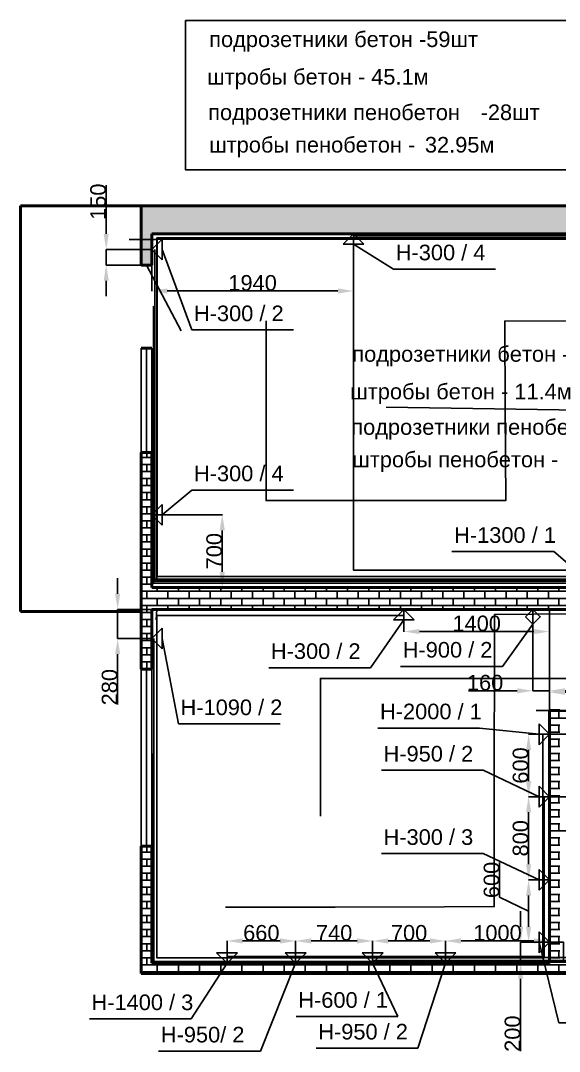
# Model space of a CAD drawing. Header units: millimetres. Extents: x 6972 to 37099, y -38555 to -11376.
# Drawn here: x 21343 to 26522, y -21561 to -11653 of the extents above; entities that cross this region are included whole.
import ezdxf

# ---------------------------------------------------------------- set-up
doc = ezdxf.new("R2010")
doc.units = ezdxf.units.MM
doc.linetypes.add('ACAD_ISO03W100', pattern=[30, 12, -18])
for name, color, linetype in [('CABEL_2', 11, 'Continuous'), ('CABEL_220', 10, 'Continuous'), ('CABEL_6', 131, 'Continuous'), ('CABEL_AUDIO', 50, 'Continuous'), ('CABEL_LED', 100, 'Continuous'), ('CABEL_SWITCH', 170, 'Continuous'), ('CABEL_UPS', 92, 'Continuous'), ('CABEL_WEB', 170, 'Continuous'), ('CABEL_ZONE_POTOLOK', 20, 'Continuous'), ('CABEL_ZONE_SWET', 240, 'Continuous'), ('Dimm_annot_ROZETKI', 210, 'Continuous'), ('door', 29, 'Continuous'), ('h', 51, 'Continuous'), ('ROZETKI', 240, 'Continuous'), ('unvis', 50, 'ACAD_ISO03W100'), ('windows', 170, 'Continuous')]:
    doc.layers.add(name, color=color, linetype=linetype)
doc.layers.add('walls', color=30, linetype='Continuous', lineweight=50)
doc.styles.get("Standard").update_dxf_attribs({"font": 'arial.ttf'})
doc.dimstyles.new('ISO-25', dxfattribs={"dimtxt": 150, "dimasz": 150, "dimexe": 1.25, "dimexo": 0.625, "dimtad": 1, "dimtxsty": 'Standard', "dimcen": 2.5, "dimadec": 0, "dimazin": 0, "dimtfac": 1, "dimtmove": 0, "dimatfit": 3, "dimfxl": 1, "dimarcsym": 0})

# ---------------------------------------------------------------- blocks, each defined once
blk = doc.blocks.new('Shtroba')
at = {"layer": 'ROZETKI'}
for p, q in [((0, 0), (-100, -100)), ((100, -100), (0, 0)), ((0, -100), (-100, -100)), ((0, -100), (100, -100))]:
    blk.add_line(p, q, dxfattribs=at)
blk = doc.blocks.new('*D112')
at = {"layer": 'Defpoints', "color": 0, "transparency": 16777216}
for p in [(22602.6, -13702.7), (24542.6, -13702.7), (24542.6, -14251.6)]:
    blk.add_point(p, dxfattribs=at)
at = {"layer": 'Dimm_annot_ROZETKI', "color": 0, "lineweight": -2, "transparency": 16777216}
for p, q in [((22602.6, -13703.3), (22602.6, -14252.9)), ((24542.6, -13703.3), (24542.6, -14252.9)), ((22752.6, -14251.6), (24392.6, -14251.6))]:
    blk.add_line(p, q, dxfattribs=at)
at = {"layer": 'Dimm_annot_ROZETKI', "color": 0, "transparency": 16777216}
for points in [[(22752.6, -14226.6), (22752.6, -14276.6), (22602.6, -14251.6)], [(24392.6, -14226.6), (24392.6, -14276.6), (24542.6, -14251.6)]]:
    blk.add_solid(points, dxfattribs=at)
at = {"layer": 'Dimm_annot_ROZETKI', "color": 0, "transparency": 16777216, "insert": (23572.6, -14174.4), "char_height": 150, "attachment_point": 5}
blk.add_mtext('1940', dxfattribs=at)
blk = doc.blocks.new('*D118')
at = {"layer": 'Defpoints', "color": 0, "transparency": 16777216}
for p in [(22602.6, -16402.7), (23281.2, -16402.7), (22602.6, -17102.7)]:
    blk.add_point(p, dxfattribs=at)
at = {"layer": 'Dimm_annot_ROZETKI', "color": 0, "lineweight": -2, "transparency": 16777216}
for p, q in [((22603.2, -16402.7), (23282.5, -16402.7)), ((23281.2, -16952.7), (23281.2, -16552.7)), ((22603.2, -17102.7), (23282.5, -17102.7))]:
    blk.add_line(p, q, dxfattribs=at)
at = {"layer": 'Dimm_annot_ROZETKI', "color": 0, "transparency": 16777216}
for points in [[(23256.2, -16552.7), (23306.2, -16552.7), (23281.2, -16402.7)], [(23256.2, -16952.7), (23306.2, -16952.7), (23281.2, -17102.7)]]:
    blk.add_solid(points, dxfattribs=at)
at = {"layer": 'Dimm_annot_ROZETKI', "color": 0, "transparency": 16777216, "insert": (23204, -16752.7), "char_height": 150, "attachment_point": 5, "rotation": 90}
blk.add_mtext('700', dxfattribs=at)
blk = doc.blocks.new('*D119')
at = {"layer": 'Defpoints', "color": 0, "transparency": 16777216}
for p in [(22165.2, -13852.7), (22602.6, -13852.7), (22602.6, -14002.7)]:
    blk.add_point(p, dxfattribs=at)
at = {"layer": 'Dimm_annot_ROZETKI', "color": 0, "lineweight": -2, "transparency": 16777216}
for p, q in [((22165.2, -13702.7), (22165.2, -13234.7)), ((22602, -13852.7), (22164, -13852.7)), ((22165.2, -14002.7), (22165.2, -13852.7)), ((22602, -14002.7), (22164, -14002.7)), ((22165.2, -14152.7), (22165.2, -14302.7))]:
    blk.add_line(p, q, dxfattribs=at)
at = {"layer": 'Dimm_annot_ROZETKI', "color": 0, "transparency": 16777216}
for points in [[(22140.2, -13702.7), (22190.2, -13702.7), (22165.2, -13852.7)], [(22140.2, -14152.7), (22190.2, -14152.7), (22165.2, -14002.7)]]:
    blk.add_solid(points, dxfattribs=at)
at = {"layer": 'Dimm_annot_ROZETKI', "color": 0, "transparency": 16777216, "insert": (22088, -13393.7), "char_height": 150, "attachment_point": 5, "rotation": 90}
blk.add_mtext('150', dxfattribs=at)
blk = doc.blocks.new('*D130')
at = {"layer": 'Defpoints', "color": 0, "transparency": 16777216}
for p in [(27826.6, -18108.8), (26426.6, -18282.7), (27826.6, -18282.7)]:
    blk.add_point(p, dxfattribs=at)
at = {"layer": 'Dimm_annot_ROZETKI', "color": 0, "lineweight": -2, "transparency": 16777216}
for p, q in [((26426.6, -18282.1), (26426.6, -18107.5)), ((26576.6, -18108.8), (27676.6, -18108.8)), ((27826.6, -18282.1), (27826.6, -18107.5))]:
    blk.add_line(p, q, dxfattribs=at)
at = {"layer": 'Dimm_annot_ROZETKI', "color": 0, "transparency": 16777216}
for points in [[(26576.6, -18083.8), (26576.6, -18133.8), (26426.6, -18108.8)], [(27676.6, -18083.8), (27676.6, -18133.8), (27826.6, -18108.8)]]:
    blk.add_solid(points, dxfattribs=at)
at = {"layer": 'Dimm_annot_ROZETKI', "color": 0, "transparency": 16777216, "insert": (27126.6, -18031.6), "char_height": 150, "attachment_point": 5}
blk.add_mtext('1400', dxfattribs=at)
blk = doc.blocks.new('*D134')
at = {"layer": 'Defpoints', "color": 0, "transparency": 16777216}
for p in [(25426.6, -20499.5), (25426.6, -20712.7), (26426.6, -20712.7)]:
    blk.add_point(p, dxfattribs=at)
at = {"layer": 'Dimm_annot_ROZETKI', "color": 0, "lineweight": -2, "transparency": 16777216}
for p, q in [((25426.6, -20712.1), (25426.6, -20498.2)), ((26276.6, -20499.5), (25576.6, -20499.5)), ((26426.6, -20712.1), (26426.6, -20498.2))]:
    blk.add_line(p, q, dxfattribs=at)
at = {"layer": 'Dimm_annot_ROZETKI', "color": 0, "transparency": 16777216}
for points in [[(25576.6, -20474.5), (25576.6, -20524.5), (25426.6, -20499.5)], [(26276.6, -20474.5), (26276.6, -20524.5), (26426.6, -20499.5)]]:
    blk.add_solid(points, dxfattribs=at)
at = {"layer": 'Dimm_annot_ROZETKI', "color": 0, "transparency": 16777216, "insert": (25926.6, -20422.3), "char_height": 150, "attachment_point": 5}
blk.add_mtext('1000', dxfattribs=at)
blk = doc.blocks.new('*D135')
at = {"layer": 'Defpoints', "color": 0, "transparency": 16777216}
for p in [(24726.6, -20499.5), (24726.6, -20712.7), (25426.6, -20712.7)]:
    blk.add_point(p, dxfattribs=at)
at = {"layer": 'Dimm_annot_ROZETKI', "color": 0, "lineweight": -2, "transparency": 16777216}
for p, q in [((24726.6, -20712.1), (24726.6, -20498.2)), ((25276.6, -20499.5), (24876.6, -20499.5)), ((25426.6, -20712.1), (25426.6, -20498.2))]:
    blk.add_line(p, q, dxfattribs=at)
at = {"layer": 'Dimm_annot_ROZETKI', "color": 0, "transparency": 16777216}
for points in [[(24876.6, -20474.5), (24876.6, -20524.5), (24726.6, -20499.5)], [(25276.6, -20474.5), (25276.6, -20524.5), (25426.6, -20499.5)]]:
    blk.add_solid(points, dxfattribs=at)
at = {"layer": 'Dimm_annot_ROZETKI', "color": 0, "transparency": 16777216, "insert": (25076.6, -20422.3), "char_height": 150, "attachment_point": 5}
blk.add_mtext('700', dxfattribs=at)
blk = doc.blocks.new('*D136')
at = {"layer": 'Defpoints', "color": 0, "transparency": 16777216}
for p in [(23986.6, -20499.5), (23986.6, -20712.7), (24726.6, -20712.7)]:
    blk.add_point(p, dxfattribs=at)
at = {"layer": 'Dimm_annot_ROZETKI', "color": 0, "lineweight": -2, "transparency": 16777216}
for p, q in [((23986.6, -20712.1), (23986.6, -20498.2)), ((24576.6, -20499.5), (24136.6, -20499.5)), ((24726.6, -20712.1), (24726.6, -20498.2))]:
    blk.add_line(p, q, dxfattribs=at)
at = {"layer": 'Dimm_annot_ROZETKI', "color": 0, "transparency": 16777216}
for points in [[(24136.6, -20474.5), (24136.6, -20524.5), (23986.6, -20499.5)], [(24576.6, -20474.5), (24576.6, -20524.5), (24726.6, -20499.5)]]:
    blk.add_solid(points, dxfattribs=at)
at = {"layer": 'Dimm_annot_ROZETKI', "color": 0, "transparency": 16777216, "insert": (24356.6, -20422.3), "char_height": 150, "attachment_point": 5}
blk.add_mtext('740', dxfattribs=at)
blk = doc.blocks.new('*D137')
at = {"layer": 'Defpoints', "color": 0, "transparency": 16777216}
for p in [(23326.6, -20499.5), (23326.6, -20712.7), (23986.6, -20712.7)]:
    blk.add_point(p, dxfattribs=at)
at = {"layer": 'Dimm_annot_ROZETKI', "color": 0, "lineweight": -2, "transparency": 16777216}
for p, q in [((23326.6, -20712.1), (23326.6, -20498.2)), ((23836.6, -20499.5), (23476.6, -20499.5)), ((23986.6, -20712.1), (23986.6, -20498.2))]:
    blk.add_line(p, q, dxfattribs=at)
at = {"layer": 'Dimm_annot_ROZETKI', "color": 0, "transparency": 16777216}
for points in [[(23476.6, -20474.5), (23476.6, -20524.5), (23326.6, -20499.5)], [(23836.6, -20474.5), (23836.6, -20524.5), (23986.6, -20499.5)]]:
    blk.add_solid(points, dxfattribs=at)
at = {"layer": 'Dimm_annot_ROZETKI', "color": 0, "transparency": 16777216, "insert": (23656.6, -20422.3), "char_height": 150, "attachment_point": 5}
blk.add_mtext('660', dxfattribs=at)
blk = doc.blocks.new('*D138')
at = {"layer": 'Defpoints', "color": 0, "transparency": 16777216}
for p in [(26148.8, -20512.7), (26426.6, -20512.7), (26426.6, -20712.7)]:
    blk.add_point(p, dxfattribs=at)
at = {"layer": 'Dimm_annot_ROZETKI', "color": 0, "lineweight": -2, "transparency": 16777216}
for p, q in [((26148.8, -20362.7), (26148.8, -20212.7)), ((26426, -20512.7), (26147.5, -20512.7)), ((26148.8, -20512.7), (26148.8, -20712.7)), ((26426, -20712.7), (26147.5, -20712.7)), ((26148.8, -20862.7), (26148.8, -21558.1))]:
    blk.add_line(p, q, dxfattribs=at)
at = {"layer": 'Dimm_annot_ROZETKI', "color": 0, "transparency": 16777216}
for points in [[(26123.8, -20362.7), (26173.8, -20362.7), (26148.8, -20512.7)], [(26123.8, -20862.7), (26173.8, -20862.7), (26148.8, -20712.7)]]:
    blk.add_solid(points, dxfattribs=at)
at = {"layer": 'Dimm_annot_ROZETKI', "color": 0, "transparency": 16777216, "insert": (26071.6, -21390.7), "char_height": 150, "attachment_point": 5, "rotation": 90}
blk.add_mtext('200', dxfattribs=at)
blk = doc.blocks.new('*D139')
at = {"layer": 'Defpoints', "color": 0, "transparency": 16777216}
for p in [(26226, -19912.7), (26426.6, -19912.7), (26426.6, -20512.7)]:
    blk.add_point(p, dxfattribs=at)
at = {"layer": 'Dimm_annot_ROZETKI', "color": 0, "lineweight": -2, "transparency": 16777216}
for p, q in [((25947.3, -20079.7), (25947.3, -19746.7)), ((26426, -19912.7), (26224.7, -19912.7)), ((26226, -20212.7), (25947.3, -20079.7)), ((26226, -20362.7), (26226, -20062.7)), ((26426, -20512.7), (26224.7, -20512.7))]:
    blk.add_line(p, q, dxfattribs=at)
at = {"layer": 'Dimm_annot_ROZETKI', "color": 0, "transparency": 16777216}
for points in [[(26201, -20062.7), (26251, -20062.7), (26226, -19912.7)], [(26201, -20362.7), (26251, -20362.7), (26226, -20512.7)]]:
    blk.add_solid(points, dxfattribs=at)
at = {"layer": 'Dimm_annot_ROZETKI', "color": 0, "transparency": 16777216, "insert": (25870.1, -19913.2), "char_height": 150, "attachment_point": 5, "rotation": 90}
blk.add_mtext('600', dxfattribs=at)
blk = doc.blocks.new('*D140')
at = {"layer": 'Defpoints', "color": 0, "transparency": 16777216}
for p in [(26226, -19112.7), (26426.6, -19112.7), (26426.6, -19912.7)]:
    blk.add_point(p, dxfattribs=at)
at = {"layer": 'Dimm_annot_ROZETKI', "color": 0, "lineweight": -2, "transparency": 16777216}
for p, q in [((26426, -19112.7), (26224.7, -19112.7)), ((26226, -19762.7), (26226, -19262.7)), ((26426, -19912.7), (26224.7, -19912.7))]:
    blk.add_line(p, q, dxfattribs=at)
at = {"layer": 'Dimm_annot_ROZETKI', "color": 0, "transparency": 16777216}
for points in [[(26201, -19262.7), (26251, -19262.7), (26226, -19112.7)], [(26201, -19762.7), (26251, -19762.7), (26226, -19912.7)]]:
    blk.add_solid(points, dxfattribs=at)
at = {"layer": 'Dimm_annot_ROZETKI', "color": 0, "transparency": 16777216, "insert": (26148.8, -19512.7), "char_height": 150, "attachment_point": 5, "rotation": 90}
blk.add_mtext('800', dxfattribs=at)
blk = doc.blocks.new('*D141')
at = {"layer": 'Defpoints', "color": 0, "transparency": 16777216}
for p in [(26226, -18512.7), (26426.6, -18512.7), (26426.6, -19112.7)]:
    blk.add_point(p, dxfattribs=at)
at = {"layer": 'Dimm_annot_ROZETKI', "color": 0, "lineweight": -2, "transparency": 16777216}
for p, q in [((26426, -18512.7), (26224.7, -18512.7)), ((26226, -18962.7), (26226, -18662.7)), ((26426, -19112.7), (26224.7, -19112.7))]:
    blk.add_line(p, q, dxfattribs=at)
at = {"layer": 'Dimm_annot_ROZETKI', "color": 0, "transparency": 16777216}
for points in [[(26201, -18662.7), (26251, -18662.7), (26226, -18512.7)], [(26201, -18962.7), (26251, -18962.7), (26226, -19112.7)]]:
    blk.add_solid(points, dxfattribs=at)
at = {"layer": 'Dimm_annot_ROZETKI', "color": 0, "transparency": 16777216, "insert": (26148.8, -18812.7), "char_height": 150, "attachment_point": 5, "rotation": 90}
blk.add_mtext('600', dxfattribs=at)
blk = doc.blocks.new('*D142')
at = {"layer": 'Defpoints', "color": 0, "transparency": 16777216}
for p in [(22602.6, -17312.7), (22275.5, -17592.7), (22602.6, -17592.7)]:
    blk.add_point(p, dxfattribs=at)
at = {"layer": 'Dimm_annot_ROZETKI', "color": 0, "lineweight": -2, "transparency": 16777216}
for p, q in [((22275.5, -17162.7), (22275.5, -17012.7)), ((22602, -17312.7), (22274.3, -17312.7)), ((22275.5, -17312.7), (22275.5, -17592.7)), ((22602, -17592.7), (22274.3, -17592.7)), ((22275.5, -17742.7), (22275.5, -18227.4))]:
    blk.add_line(p, q, dxfattribs=at)
at = {"layer": 'Dimm_annot_ROZETKI', "color": 0, "transparency": 16777216}
for points in [[(22250.5, -17162.7), (22300.5, -17162.7), (22275.5, -17312.7)], [(22250.5, -17742.7), (22300.5, -17742.7), (22275.5, -17592.7)]]:
    blk.add_solid(points, dxfattribs=at)
at = {"layer": 'Dimm_annot_ROZETKI', "color": 0, "transparency": 16777216, "insert": (22198.3, -18060.1), "char_height": 150, "attachment_point": 5, "rotation": 90}
blk.add_mtext('280', dxfattribs=at)
blk = doc.blocks.new('*D143')
at = {"layer": 'Defpoints', "color": 0, "transparency": 16777216}
for p in [(26266.6, -17312.7), (26426.6, -17312.7), (26266.6, -18095)]:
    blk.add_point(p, dxfattribs=at)
at = {"layer": 'Dimm_annot_ROZETKI', "color": 0, "lineweight": -2, "transparency": 16777216}
for p, q in [((26266.6, -17313.3), (26266.6, -18096.2)), ((26426.6, -17313.3), (26426.6, -18096.2)), ((26116.6, -18095), (25648.6, -18095)), ((26426.6, -18095), (26266.6, -18095)), ((26576.6, -18095), (26726.6, -18095))]:
    blk.add_line(p, q, dxfattribs=at)
at = {"layer": 'Dimm_annot_ROZETKI', "color": 0, "transparency": 16777216}
for points in [[(26116.6, -18070), (26116.6, -18120), (26266.6, -18095)], [(26576.6, -18070), (26576.6, -18120), (26426.6, -18095)]]:
    blk.add_solid(points, dxfattribs=at)
at = {"layer": 'Dimm_annot_ROZETKI', "color": 0, "transparency": 16777216, "insert": (25807.6, -18017.8), "char_height": 150, "attachment_point": 5}
blk.add_mtext('160', dxfattribs=at)
blk = doc.blocks.new('*D144')
at = {"layer": 'Defpoints', "color": 0, "transparency": 16777216}
for p in [(25026.6, -17312.7), (26426.6, -17312.7), (25026.6, -17525.4)]:
    blk.add_point(p, dxfattribs=at)
at = {"layer": 'Dimm_annot_ROZETKI', "color": 0, "lineweight": -2, "transparency": 16777216}
for p, q in [((25026.6, -17313.3), (25026.6, -17526.6)), ((26426.6, -17313.3), (26426.6, -17526.6)), ((26276.6, -17525.4), (25176.6, -17525.4))]:
    blk.add_line(p, q, dxfattribs=at)
at = {"layer": 'Dimm_annot_ROZETKI', "color": 0, "transparency": 16777216}
for points in [[(25176.6, -17500.4), (25176.6, -17550.4), (25026.6, -17525.4)], [(26276.6, -17500.4), (26276.6, -17550.4), (26426.6, -17525.4)]]:
    blk.add_solid(points, dxfattribs=at)
at = {"layer": 'Dimm_annot_ROZETKI', "color": 0, "transparency": 16777216, "insert": (25726.6, -17448.2), "char_height": 150, "attachment_point": 5}
blk.add_mtext('1400', dxfattribs=at)

msp = doc.modelspace()

# ---------------------------------------------------------------- hatches: boundary and pattern name
at = {"layer": 'h'}
h = msp.add_hatch(dxfattribs=at)
h.set_pattern_fill('AR-BRSTD', color=256)
h.paths.add_polyline_path([(29586.618, -13702.697), (31776.618, -13702.697), (31776.618, -15502.697), (31276.618, -15502.697), (31276.618, -15602.697), (31776.618, -15602.697), (31776.618, -15982.697), (31876.618, -15982.697), (31876.618, -14962.697), (32296.618, -14962.697), (32296.618, -13702.697), (36876.618, -13702.697), (36876.618, -14552.697), (36976.618, -14552.697), (36976.618, -13432.697), (22502.618, -13432.697), (22502.618, -14002.697), (22602.618, -14002.697), (22602.618, -13702.697), (29386.618, -13702.697), (29386.618, -15892.697), (29586.618, -15892.697), (29586.618, -15602.697), (30456.618, -15602.697), (30456.618, -15502.697), (29586.618, -15502.697)])
h.paths.add_polyline_path([(31876.618, -14860.697), (31876.618, -13702.697), (32196.618, -13702.697), (32196.618, -14860.697)], flags=16)
h = msp.add_hatch(dxfattribs=at)
h.set_pattern_fill('AR-BRSTD', color=256)
h.paths.add_polyline_path([(29586.618, -17102.697), (22602.618, -17102.697), (22602.618, -15802.697), (22502.618, -15802.697), (22502.618, -17887.697), (22602.618, -17887.697), (22602.618, -17312.697), (27286.618, -17312.697), (29586.618, -17312.697)])
h = msp.add_hatch(dxfattribs=at)
h.set_pattern_fill('AR-BRSTD', color=256)
h.paths.add_polyline_path([(29586.618, -19112.697), (29386.618, -19112.697), (29386.618, -20712.697), (27286.618, -20712.697), (27286.618, -19382.697), (26526.618, -19382.697), (26526.618, -18382.697), (28750.547, -18382.697), (28821.095, -18453.245), (28891.806, -18382.534), (28791.969, -18282.697), (26526.618, -18282.697), (26426.618, -18282.697), (26426.618, -19382.697), (26426.618, -20712.697), (22602.618, -20712.697), (22602.618, -19587.697), (22502.618, -19587.697), (22502.618, -20812.697), (27286.618, -20812.697), (29586.618, -20812.697)])
h.paths.add_polyline_path([(27186.618, -20712.697), (26526.618, -20712.697), (26526.618, -19482.697), (27186.618, -19482.697)], flags=16)

# ---------------------------------------------------------------- linework, layer by layer
at = {"layer": 'CABEL_2'}
for points in [[(29586.618, -19692.697), (31386.618, -19692.697), (31386.618, -17102.697), (31776.618, -17102.697), (31776.618, -15602.697), (29586.618, -15602.697), (29586.618, -17312.697), (26526.618, -17312.697), (26426.618, -17312.697), (26426.618, -18282.697), (28791.969, -18282.697), (29586.618, -19077.346), (29586.618, -19692.697)], [(31386.618, -19652.082), (29355.673, -19652.082), (29355.673, -20702.839), (22617.032, -20702.839), (22617.032, -18696.862)]]:
    msp.add_lwpolyline(points, dxfattribs=at)
at = {"layer": 'CABEL_220'}
for points in [[(31216.147, -19503.032), (29660.508, -19503.032), (29660.508, -17065.982), (27286.618, -17065.982), (27286.618, -17030.455), (29351.263, -17030.455), (29351.263, -14702.697), (29351.263, -13752.697), (28436.618, -13752.697), (24542.618, -13752.697), (22652.618, -13752.697), (22652.618, -13852.697), (22652.618, -16402.697)], [(25026.618, -17370.001), (22652.618, -17370.001), (22652.618, -20662.697), (26376.618, -20662.697), (26376.618, -19112.697), (31330.058, -19112.697), (31330.058, -19503.032)], [(23326.618, -20647.555), (26362.189, -20647.555), (26362.189, -18512.697), (26614.699, -18512.697), (26614.699, -19087.671), (31357.482, -19087.671), (31357.482, -19503.032)], [(24726.618, -20685.893), (29364.752, -20685.893), (29364.752, -19630.797), (31330.058, -19630.797)]]:
    msp.add_lwpolyline(points, dxfattribs=at)
at = {"layer": 'CABEL_6'}
for points in [[(31308.131, -19561.416), (29634.914, -19561.416), (29634.914, -17041.603), (22632.734, -17041.603), (22632.734, -13852.697)], [(31334.286, -19601.979), (29608.294, -19601.979), (29608.294, -17060.914), (22618.751, -17060.914), (22618.751, -14397.9)], [(31360.29, -19668.513), (29371.732, -19668.513), (29371.732, -20697.291), (22622.195, -20697.291), (22622.195, -17592.697)], [(31334.286, -19648.655), (29357.376, -19648.655), (29357.376, -20703.446), (22613.605, -20703.446), (22613.605, -18737.697)]]:
    msp.add_lwpolyline(points, dxfattribs=at)
at = {"layer": 'CABEL_AUDIO'}
msp.add_lwpolyline([(27264.919, -17102.697), (27264.919, -13722.657), (24542.618, -13722.657)], dxfattribs=at)
at = {"layer": 'CABEL_LED', "ltscale": 25}
for points in [[(22646.38, -17414.306), (22652.618, -17312.697), (31554.325, -17312.697), (31554.325, -19469.811)], [(26299.985, -18282.697), (28791.969, -18282.697), (29586.618, -19077.346), (29623.17, -19113.899), (29623.17, -19652.77), (31533.559, -19652.77)]]:
    msp.add_lwpolyline(points, dxfattribs=at)
at = {"layer": 'CABEL_SWITCH', "ltscale": 25}
msp.add_lwpolyline([(26229.989, -17312.697), (31571.618, -17312.697), (31571.618, -19489.287), (31442.797, -19489.287)], dxfattribs=at)
at = {"layer": 'CABEL_UPS'}
for points in [[(31326.867, -19595.334), (29614.524, -19595.334), (29614.524, -17030.94), (27286.618, -17030.94), (26756.618, -17030.94), (22652.618, -17030.94), (22652.618, -16402.697), (22652.618, -13740.992), (24542.618, -13740.992), (28436.618, -13740.992)], [(31326.867, -19621.996), (29288.988, -19621.996), (29288.988, -20659.252), (26361.062, -20659.252), (26361.062, -20512.697)]]:
    msp.add_lwpolyline(points, dxfattribs=at)
at = {"layer": 'CABEL_WEB'}
for points in [[(22387.453, -13757.295), (22654.662, -13757.295), (22654.662, -16997.478), (29690.354, -16997.478), (29690.354, -19531.757), (31287.723, -19531.757)], [(24542.618, -13763.058), (24542.618, -16935.996), (29830.425, -16935.996), (29830.425, -19466.783), (31287.723, -19466.783)], [(22624.144, -16402.697), (22624.144, -17022.151), (29661.452, -17022.151), (29661.452, -19563.183), (31287.723, -19563.183)], [(26351.618, -20511.969), (26561.575, -20511.969), (26561.575, -20686.679), (29369.615, -20686.679), (29369.615, -19580.213), (31287.723, -19580.213)]]:
    msp.add_lwpolyline(points, dxfattribs=at)
at = {"layer": 'CABEL_ZONE_POTOLOK', "ltscale": 25}
for points in [[(23702.618, -14539.697), (23702.618, -15402.697), (23702.618, -16266.044), (26006.104, -16266.76), (26000.725, -15402.697), (25997.601, -14539.697), (28286.665, -14542.768), (28286.665, -15403.041), (28286.665, -16269.115), (31498.969, -16269.115), (31498.969, -19469.811)], [(23312.923, -20173.504), (24365.495, -20173.551), (25415.867, -20171.248), (25895.547, -20169.853), (25893.244, -19851.222), (25895.547, -18800.414), (25897.739, -17800.424), (25897.739, -17362.499), (31554.325, -17312.697), (31553.744, -19499.479)]]:
    msp.add_lwpolyline(points, dxfattribs=at)
at = {"layer": 'CABEL_ZONE_SWET', "ltscale": 25}
for points in [[(24857.725, -15369.885), (27143.618, -15402.697), (29386.618, -15434.894), (31546.731, -15434.894), (31546.731, -19469.685)], [(24224.618, -19300.197), (24224.618, -17975.197), (31475.644, -17975.197), (31476.263, -19469.811)]]:
    msp.add_lwpolyline(points, dxfattribs=at)
at = {"layer": 'Dimm_annot_ROZETKI'}
for p, q in [((22987.967, -14625.832), (22702.618, -13852.697)), ((24928.026, -14040.755), (24542.618, -13802.697)), ((24928.026, -14040.755), (25906.829, -14040.755)), ((22987.967, -14625.832), (23966.771, -14625.832)), ((22987.967, -16164.758), (22702.618, -16402.697)), ((22987.967, -16164.758), (23966.771, -16164.758)), ((25488.884, -16756.669), (26467.688, -16756.669)), ((26467.688, -16756.669), (26756.618, -17002.697)), ((24706.349, -17872.751), (25026.618, -17412.697)), ((25973.818, -17859.892), (26266.618, -17454.119)), ((22858.976, -18412.82), (22702.618, -17592.697)), ((23727.545, -17872.751), (24706.349, -17872.751)), ((24995.014, -17859.892), (25973.818, -17859.892)), ((22858.976, -18412.82), (23837.779, -18412.82)), ((24776.587, -18452.87), (25755.391, -18452.87)), ((25755.391, -18452.87), (26326.618, -18512.697)), ((24810.467, -18858.924), (25789.271, -18858.924)), ((25789.271, -18858.924), (26326.618, -19112.697)), ((24810.467, -19660.19), (25789.271, -19660.19)), ((25789.271, -19660.19), (26326.618, -19912.697)), ((26516.8, -21287.727), (26326.618, -20512.697)), ((22982.014, -21248.606), (23326.618, -20712.697)), ((23648.318, -21558.956), (23986.618, -20712.697)), ((24969.682, -21225.918), (24726.618, -20712.697)), ((25161.617, -21530.742), (25426.618, -20712.697)), ((22003.21, -21248.606), (22982.014, -21248.606)), ((23990.878, -21225.918), (24969.682, -21225.918)), ((26516.8, -21287.727), (27495.604, -21287.727)), ((22669.514, -21558.956), (23648.318, -21558.956)), ((24182.813, -21530.742), (25161.617, -21530.742))]:
    msp.add_line(p, q, dxfattribs=at)
msp.add_lwpolyline([(22928.671, -11652.579), (26601.08, -11652.579), (26601.08, -13087.745), (22928.671, -13087.745)], close=True, dxfattribs=at)
at = {"layer": 'door'}
msp.add_line((22552.618, -14002.697), (22886.626, -14633.312), dxfattribs=at)
at = {"layer": 'ROZETKI'}
msp.add_lwpolyline([(26195.907, -17383.408), (26266.618, -17312.697), (26337.329, -17383.408), (26266.618, -17454.119)], close=True, dxfattribs=at)
at = {"layer": 'unvis'}
msp.add_line((26426.618, -18282.697), (26426.618, -17312.697), dxfattribs=at)
at = {"layer": 'walls'}
for p, q in [((22502.618, -13432.697), (21342.618, -13432.697)), ((21342.618, -13432.697), (21342.618, -17332.697)), ((22502.618, -13432.697), (36976.618, -13432.697)), ((22502.618, -14002.697), (22502.618, -13432.697)), ((22602.618, -13702.697), (29386.618, -13702.697)), ((22602.618, -14002.697), (22602.618, -13702.697)), ((22602.618, -14002.697), (22502.618, -14002.697)), ((22502.618, -14802.697), (22602.618, -14802.697)), ((22502.618, -15802.697), (22602.618, -15802.697)), ((22502.618, -17887.697), (22502.618, -15802.697)), ((22602.618, -17102.697), (22602.618, -15802.697)), ((29586.618, -17102.697), (22602.618, -17102.697)), ((21342.618, -17332.697), (22502.618, -17332.697)), ((22602.618, -17312.697), (27286.618, -17312.697)), ((22602.618, -17887.697), (22602.618, -17312.697)), ((22602.618, -17887.697), (22502.618, -17887.697)), ((26426.618, -19382.697), (26426.618, -18282.697)), ((26526.618, -18282.697), (26426.618, -18282.697)), ((26426.618, -20712.697), (26426.618, -19382.697)), ((22502.618, -20812.697), (22502.618, -19587.697)), ((22602.618, -19587.697), (22502.618, -19587.697)), ((22602.618, -20712.697), (22602.618, -19587.697)), ((26426.618, -20712.697), (22602.618, -20712.697)), ((27286.618, -20812.697), (22502.618, -20812.697))]:
    msp.add_line(p, q, dxfattribs=at)
at = {"layer": 'windows'}
for p, q in [((22502.618, -15802.697), (22502.618, -14802.697)), ((22552.618, -15802.697), (22552.618, -14802.697)), ((22602.618, -14802.697), (22602.618, -15802.697)), ((22502.618, -19587.697), (22502.618, -17887.697)), ((22552.618, -17887.697), (22552.618, -19587.697)), ((22602.618, -17887.697), (22602.618, -19587.697))]:
    msp.add_line(p, q, dxfattribs=at)

# ---------------------------------------------------------------- block references
at = {"layer": 'ROZETKI'}
for p, rotation in [((22602.618, -13852.697), 90), ((22602.618, -16402.697), 90), ((22602.618, -17592.697), 90), ((26426.618, -18512.697), 270), ((26426.618, -19112.697), 270), ((26426.618, -19912.697), 270), ((26426.618, -20512.697), 270), ((23326.618, -20712.697), 180), ((23986.618, -20712.697), 180), ((24726.618, -20712.697), 180), ((25426.618, -20712.697), 180)]:
    msp.add_blockref('Shtroba', p, dxfattribs=dict(at, rotation=rotation))
for p in [(24542.618, -13702.697), (25026.618, -17312.697)]:
    msp.add_blockref('Shtroba', p, dxfattribs=at)

# ---------------------------------------------------------------- texts
at = {"layer": 'Dimm_annot_ROZETKI', "char_height": 150, "attachment_point": 1}
for s, width, heights, insert in [('подрозетники бетон -59шт', 2635.14245, [279.456], (23155.523, -11756.526)), ('штробы бетон - 45.1м', 2727.66292, [223.925], (23136.004, -12117.378)), ('H-300 / 4', 1317.60537, [0], (24949.007, -13806.617)), ('H-300 / 2', 1317.60537, [0], (23008.948, -14391.693)), ('подрозетники бетон -23шт', 2635.14245, [279.456], (24531.436, -14781.804)), ('штробы бетон - 11.4м', 2727.66292, [223.925], (24511.917, -15142.656)), ('H-300 / 4', 1317.60537, [0], (23008.948, -15930.619)), ('H-1300 / 1', 1317.60537, [0], (25509.865, -16522.531)), ('H-300 / 2', 1317.60537, [0], (23748.526, -17638.613)), ('H-900 / 2', 1317.60537, [0], (25015.995, -17625.754)), ('H-1090 / 2', 1317.60537, [0], (22879.957, -18178.681)), ('H-2000 / 1', 1317.60537, [0], (24797.568, -18218.731)), ('H-950 / 2', 1317.60537, [0], (24831.448, -18624.786)), ('H-300 / 3', 1317.60537, [0], (24831.448, -19426.052)), ('H-600 / 1', 1317.60537, [0], (24011.859, -20991.78)), ('H-1400 / 3', 1317.60537, [0], (22024.191, -21014.468)), ('H-950 / 2', 1317.60537, [0], (24203.794, -21296.604)), ('H-950/ 2', 1317.60537, [0], (22690.495, -21324.818))]:
    msp.add_mtext_dynamic_manual_height_columns(s, width=width, gutter_width=12.5, heights=heights, dxfattribs=dict(at, insert=insert))
at = {"layer": 'Dimm_annot_ROZETKI'}
note = msp.add_mtext_dynamic_manual_height_columns('подрозетники пенобетон ', width=2605.86399, gutter_width=12.5, heights=[295.901, 0], dxfattribs=dict(at, insert=(23145.763, -12458.725), char_height=150, attachment_point=1))
for column, words in zip(note.columns.linked_columns, ['-28шт']):
    column.text = words
note = msp.add_mtext_dynamic_manual_height_columns('штробы пенобетон - ', width=2060.89153, gutter_width=12.5, heights=[179.718, 0], dxfattribs=dict(at, insert=(23155.523, -12770.813), char_height=150, attachment_point=1))
for column, words in zip(note.columns.linked_columns, ['32.95м']):
    column.text = words
note = msp.add_mtext_dynamic_manual_height_columns('подрозетники пенобетон - ', width=2605.86399, gutter_width=12.5, heights=[295.901, 0], dxfattribs=dict(at, insert=(24521.676, -15484.003), char_height=150, attachment_point=1))
for column, words in zip(note.columns.linked_columns, ['6шт']):
    column.text = words
note = msp.add_mtext_dynamic_manual_height_columns('штробы пенобетон - ', width=2060.89153, gutter_width=12.5, heights=[179.718, 0], dxfattribs=dict(at, insert=(24531.436, -15796.092), char_height=150, attachment_point=1))
for column, words in zip(note.columns.linked_columns, ['5.2м']):
    column.text = words

# ---------------------------------------------------------------- dimensions: what is measured, and where the dimension line sits
for base, p1, p2, picture, middle in [((22165.208, -13852.697), (22602.618, -14002.697), (22602.618, -13852.697), '*D119', (22087.997, -13393.682)), ((23281.236, -16402.697), (22602.618, -17102.697), (22602.618, -16402.697), '*D118', (23204.026, -16752.697)), ((22275.533, -17592.697), (22602.618, -17312.697), (22602.618, -17592.697), '*D142', (22198.322, -18060.052))]:
    dim = msp.add_linear_dim(base=base, p1=p1, p2=p2, angle=90, dimstyle='ISO-25', dxfattribs=at)
    dim.commit()
    dim.dimension.update_dxf_attribs({"geometry": picture, "text_midpoint": middle})
for base, p1, p2, picture, middle in [((24542.618, -14251.636), (22602.618, -13702.697), (24542.618, -13702.697), '*D112', (23572.618, -14174.425)), ((25026.618, -17525.392), (26426.618, -17312.697), (25026.618, -17312.697), '*D144', (25726.618, -17448.181)), ((26266.618, -18094.984), (26426.618, -17312.697), (26266.618, -17312.697), '*D143', (25807.603, -18017.773)), ((27826.618, -18108.795), (26426.618, -18282.697), (27826.618, -18282.697), '*D130', (27126.618, -18031.584)), ((25426.618, -20499.469), (26426.618, -20712.697), (25426.618, -20712.697), '*D134', (25926.618, -20422.258))]:
    dim = msp.add_linear_dim(base=base, p1=p1, p2=p2, dimstyle='ISO-25', dxfattribs=at)
    dim.commit()
    dim.dimension.update_dxf_attribs({"geometry": picture, "text_midpoint": middle})
for base, p1, p2, picture, middle in [((26225.987, -18512.697), (26426.618, -19112.697), (26426.618, -18512.697), '*D141', (26148.776, -18812.697)), ((26225.987, -19112.697), (26426.618, -19912.697), (26426.618, -19112.697), '*D140', (26148.776, -19512.697))]:
    dim = msp.add_linear_dim(base=base, p1=p1, p2=p2, angle=90, dimstyle='ISO-25', override={"dimtmove": 1}, dxfattribs=at)
    dim.commit()
    dim.dimension.update_dxf_attribs({"geometry": picture, "text_midpoint": middle})
dim = msp.add_linear_dim(base=(26225.987, -19912.697), p1=(26426.618, -20512.697), p2=(26426.618, -19912.697), angle=90, dimstyle='ISO-25', override={"dimtmove": 1}, dxfattribs=at)
dim.commit()
dim.dimension.update_dxf_attribs({"geometry": '*D139', "text_midpoint": (25947.306, -20079.037), "dimtype": 160})
dim = msp.add_linear_dim(base=(26148.776, -20512.697), p1=(26426.618, -20712.697), p2=(26426.618, -20512.697), angle=90, dimstyle='ISO-25', dxfattribs=at)
dim.commit()
dim.dimension.update_dxf_attribs({"geometry": '*D138', "text_midpoint": (26148.776, -21390.733), "dimtype": 160})
for base, p1, p2, picture, middle in [((23326.618, -20499.469), (23986.618, -20712.697), (23326.618, -20712.697), '*D137', (23656.618, -20422.258)), ((23986.618, -20499.469), (24726.618, -20712.697), (23986.618, -20712.697), '*D136', (24356.618, -20422.258)), ((24726.618, -20499.469), (25426.618, -20712.697), (24726.618, -20712.697), '*D135', (25076.618, -20422.258))]:
    dim = msp.add_linear_dim(base=base, p1=p1, p2=p2, dimstyle='ISO-25', override={"dimtmove": 1}, dxfattribs=at)
    dim.commit()
    dim.dimension.update_dxf_attribs({"geometry": picture, "text_midpoint": middle})

doc.saveas('drawing.dxf')
